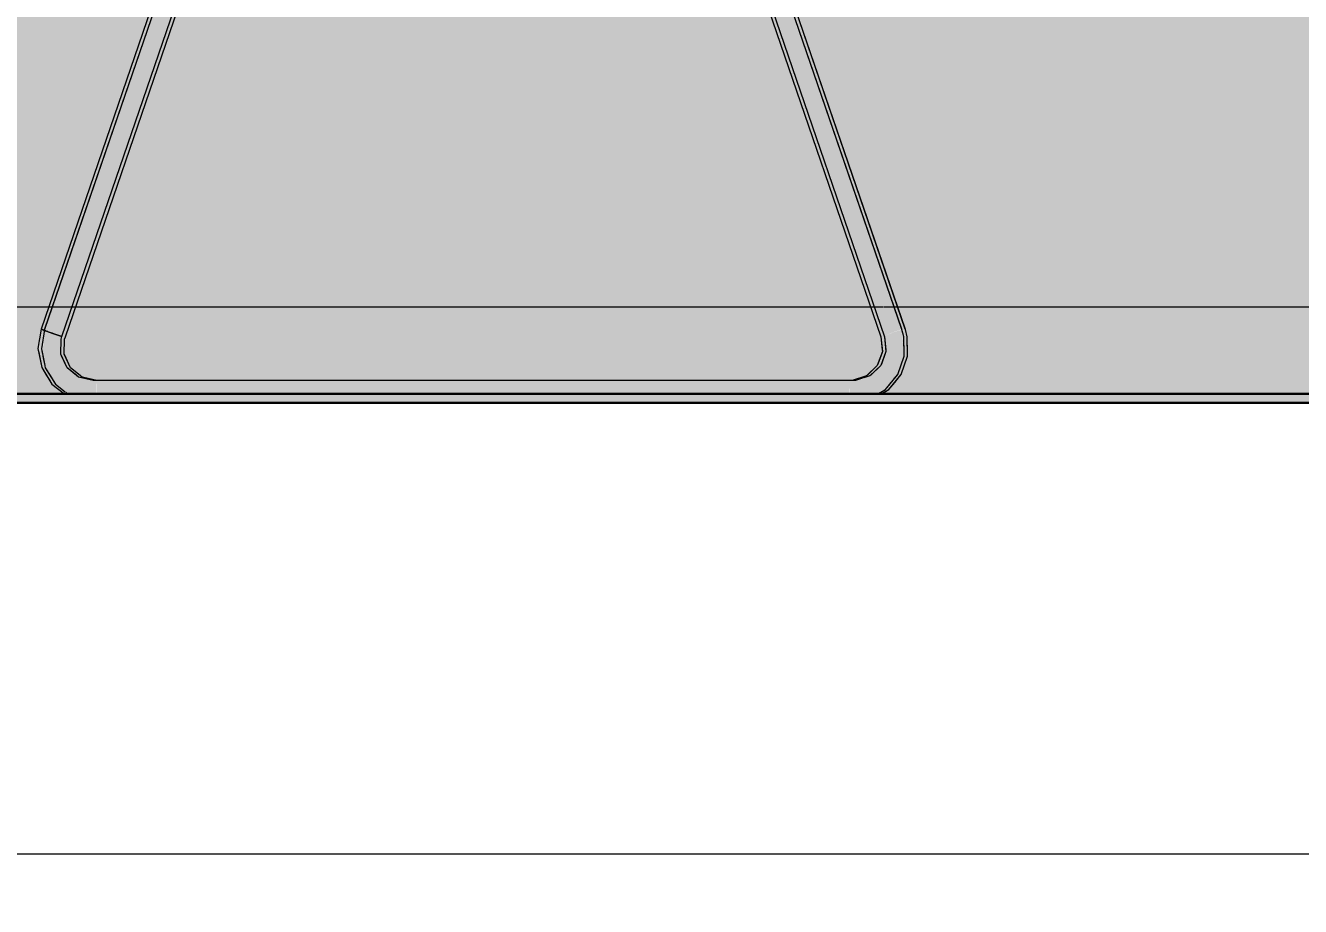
# Model space of a CAD drawing. Header units: millimetres. Extents: x 63432 to 177405, y -1987 to 27578.
# Drawn here: x 162678 to 163411, y 8105 to 8612 of the extents above; entities that cross this region are included whole.
import ezdxf

# ---------------------------------------------------------------- set-up
doc = ezdxf.new("R2010")
doc.units = ezdxf.units.MM
for name, color, linetype, lineweight in [('A-ANNO-DIMS', 7, 'Continuous', 9), ('A-ANNO-DIMS-25', 7, 'Continuous', 9), ('A-GENM-1', 7, 'Continuous', 9), ('A-WALL-PATT', 7, 'Continuous', 9)]:
    doc.layers.add(name, color=color, linetype=linetype, lineweight=lineweight)
for name, color, linetype, lineweight, true_color in [('A-FLOR-1', 7, 'Continuous', 9, 0x787878), ('A-FLOR-FNSH-1', 7, 'Continuous', 30, 0x3c3c3c), ('I-FURN-16', 7, 'Continuous', 9, 0xd1b79e), ('I-FURN-19', 7, 'Continuous', 9, 0x242424), ('I-FURN-20', 7, 'Continuous', 9, 0x3a3a3a), ('I-FURN-21', 7, 'Continuous', 9, 0x666666), ('I-FURN-24', 7, 'Continuous', 9, 0x1e1e1e), ('I-FURN-26', 7, 'Continuous', 9, 0x2d2d2d), ('I-FURN-28', 7, 'Continuous', 9, 0x1a1a1a), ('I-FURN-30', 7, 'Continuous', 9, 0x4c4c4c), ('I-FURN-6', 7, 'Continuous', 9, 0xc0c0c0), ('I-FURN-61', 7, 'Continuous', 9, 0xcabbac), ('I-FURN-62', 7, 'Continuous', 9, 0x8b8b8b)]:
    doc.layers.add(name, color=color, linetype=linetype, lineweight=lineweight, true_color=true_color)
doc.layers.add('I-FURN-17', color=7, linetype='Continuous', lineweight=9, true_color=0x111111, transparency=0.7)
doc.styles.add('ISOCPEUR_3', font='isocpeur.ttf', dxfattribs={"width": 0.9, "height": 50})
doc.dimstyles.new('ISO-2_0_0_9К_Средний_округл2', dxfattribs={"dimscale": 304.8, "dimtxt": 49.799059, "dimasz": 0.123031, "dimexe": 0.098425, "dimexo": 0, "dimgap": 0, "dimtad": 1, "dimdec": 0, "dimrnd": 10, "dimzin": 0, "dimdsep": 46, "dimtxsty": 'ISOCPEUR_3', "dimblk1": 'OBLIQUE', "dimblk2": 'OBLIQUE', "dimsah": 1, "dimcen": 0.09, "dimdle": 0.098425, "dimazin": 0, "dimtfac": 1, "dimtdec": 4, "dimtix": 1, "dimtmove": 0, "dimatfit": 3, "dimfxl": 1, "dimtvp": 1, "dimtolj": 1, "dimtzin": 0, "dimarcsym": 2})

# ---------------------------------------------------------------- blocks, each defined once
blk = doc.blocks.new('Chair - Tablet Arm - Chair - Tablet Arm-V78-Развертка 3_12-6')
at = {"layer": 'I-FURN-17'}
h = blk.add_hatch(color=256, dxfattribs=at)
h.paths.add_polyline_path([(-81463.85, 8450), (-81461.86, 8450), (-81328.43, 8839.5), (-81330.32, 8839.5), (-81463.87, 8450)])
h.paths.add_polyline_path([(-81323.25, 8834.68), (-81318.46, 8835.09), (-81318.02, 8837.44), (-81318.31, 8839.5), (-81327.23, 8839.5), (-81327.05, 8838.36), (-81325.95, 8837.04), (-81323.27, 8834.7)])
h.paths.add_polyline_path([(-81325.52, 8852.2), (-81312.54, 8852.2), (-81248.35, 9039.44), (-81261.77, 9039.44), (-81325.97, 8852.2)])
h = blk.add_hatch(color=256, dxfattribs=at)
h.paths.add_polyline_path([(-80976.84, 8450), (-80976.13, 8450), (-81105.32, 8826.8), (-81107.36, 8826.8), (-81105.68, 8821.55), (-81102.3, 8812.13), (-80978.14, 8450)])
h.paths.add_polyline_path([(-81115.98, 8832.45), (-81112.16, 8836.17), (-81112.04, 8837.11), (-81112.19, 8838.41), (-81113.12, 8839.5), (-81120.4, 8839.5), (-81121.07, 8837.61), (-81121.21, 8835.21), (-81120.58, 8832.79), (-81119.64, 8832.66), (-81116.91, 8832.5)])
h.paths.add_polyline_path([(-81127.46, 8852.2), (-81114.03, 8852.2), (-81175.23, 9030.68), (-81187.24, 9026.56), (-81127.52, 8852.37)])
for points in [[(-81450.44, 8450), (-81326.18, 8812.68), (-81336.37, 8816), (-81461.63, 8450), (-81450.93, 8450)], [(-81448.45, 8450), (-81448.43, 8450), (-81324.54, 8812.11), (-81326.18, 8812.41), (-81450.44, 8450), (-81449.09, 8450)], [(-80989.56, 8450), (-81113.91, 8812.58), (-81115.68, 8811.97), (-80991.55, 8450), (-80990.85, 8450)], [(-80989.56, 8450), (-80978.14, 8450), (-81103.66, 8816.09), (-81113.84, 8812.48), (-80999.66, 8479.45)], [(-81466.35, 8436.52), (-81466, 8437.91), (-81461.86, 8450), (-81463.87, 8450), (-81468.26, 8437.19), (-81466.88, 8436.71)], [(-81456.08, 8433.54), (-81450.44, 8450), (-81461.86, 8450), (-81466.1, 8436.98), (-81456.54, 8433.7)], [(-81454.28, 8432.93), (-81448.45, 8450), (-81450.44, 8450), (-81456.08, 8433.54), (-81454.61, 8433.04)], [(-80985.72, 8432.93), (-80983.97, 8433.7), (-80989.56, 8450), (-80991.57, 8450), (-80985.79, 8433.13)], [(-80983.92, 8433.54), (-80973.76, 8437.22), (-80978.37, 8450), (-80989.56, 8450), (-80983.97, 8433.7)], [(-80973.64, 8436.38), (-80971.75, 8437.22), (-80976.36, 8450), (-80978.14, 8450), (-80973.68, 8436.84)], [(-81452.5, 8400), (-81462.33, 8408.88), (-81467.65, 8422.46), (-81466.35, 8436.52), (-81468.28, 8436.98), (-81469.51, 8421.79), (-81464.08, 8408.3), (-81454.52, 8400), (-81452.54, 8400)], [(-81436.26, 8407.7), (-81442.21, 8408.65), (-81447.56, 8411.42), (-81452.02, 8416.18), (-81454.57, 8421.95), (-81455.31, 8427.01), (-81454.28, 8432.93), (-81456.08, 8433.54), (-81456.26, 8433.04), (-81456.28, 8432.93), (-81457.26, 8426.66), (-81456.07, 8420.31), (-81453.29, 8415.2), (-81449.48, 8411.37), (-81444.19, 8408.65), (-81438.27, 8407.7)], [(-81001.84, 8400), (-80987.2, 8400.26), (-80977.78, 8408.59), (-80972.32, 8422.16), (-80973.96, 8436.96), (-80983.92, 8433.54), (-80983.46, 8431.48), (-80982.73, 8426.66), (-80983.74, 8420.66), (-80986.88, 8415.02), (-80990.95, 8411.14), (-80995.79, 8408.65), (-81001.84, 8407.7), (-81003.74, 8407.7), (-81003.49, 8400)], [(-81001.73, 8407.7), (-80995.03, 8409.04), (-80990.01, 8411.84), (-80985.82, 8416.49), (-80983.46, 8421.66), (-80982.68, 8427.01), (-80983.92, 8433.54), (-80985.72, 8432.93), (-80984.69, 8426.96), (-80985.72, 8420.74), (-80988.51, 8415.4), (-80992.59, 8411.33), (-80997.8, 8408.65), (-81003.74, 8407.7), (-81001.84, 8407.7)], [(-80987.5, 8400), (-80985.19, 8400.26), (-80975.78, 8408.56), (-80970.31, 8422.16), (-80971.69, 8437.05), (-80973.63, 8436.27), (-80972.52, 8421.66), (-80978.22, 8408.02), (-80987.43, 8400.06)], [(-81019.15, 8400), (-81003.74, 8400), (-81003.74, 8407.7), (-81436.26, 8407.7), (-81436, 8400), (-81053.76, 8400)]]:
    blk.add_hatch(color=256, dxfattribs=at).paths.add_polyline_path(points)
h = blk.add_hatch(color=256, dxfattribs=at)
h.paths.add_polyline_path([(-81451.67, 8400), (-81436.26, 8400), (-81436.26, 8407.7), (-81439.17, 8407.84), (-81444.95, 8409.03), (-81450.19, 8412.04), (-81454.03, 8416.18), (-81456.6, 8422.01), (-81457.32, 8427.08), (-81456.34, 8433.04), (-81456.19, 8433.22), (-81456.26, 8433.61), (-81466.32, 8436.84), (-81467.48, 8421.66), (-81461.94, 8408.16), (-81452.5, 8400), (-81451.79, 8400)])
h.paths.add_polyline_path([(-81451.67, 8409.68), (-81451.67, 8409.68), (-81451.67, 8410.86)])
at = {"layer": 'I-FURN-19'}
for p, q in [((-81468.25, 8437.22), (-81468.26, 8437.19)), ((-81467.66, 8436.98), (-81468.26, 8437.19)), ((-81466.42, 8436.55), (-81467.66, 8436.98)), ((-81466.42, 8436.55), (-81466, 8436.4)), ((-81465.82, 8436.34), (-81464.33, 8435.82)), ((-81464.22, 8435.78), (-81463.6, 8435.56)), ((-81463.6, 8435.56), (-81461.92, 8434.98)), ((-81461.67, 8434.89), (-81460.93, 8434.64)), ((-81460.93, 8434.64), (-81458.52, 8433.8)), ((-81458.52, 8433.8), (-81456.96, 8433.25)), ((-81456.56, 8433.12), (-81456.26, 8433.01)), ((-81001.73, 8407.7), (-81001.84, 8407.7))]:
    blk.add_line(p, q, dxfattribs=at)
at = {"layer": 'I-FURN-20'}
for p, q in [((-81456.24, 8433.07), (-81326.11, 8812.64)), ((-81113.87, 8812.58), (-80983.71, 8432.93)), ((-81468.26, 8437.19), (-81467.66, 8436.98)), ((-81467.66, 8436.98), (-81466.42, 8436.55)), ((-80971.69, 8437.05), (-80971.75, 8437.22)), ((-80982.83, 8424.37), (-80983.22, 8423.3)), ((-80982.93, 8425.32), (-80982.83, 8424.37)), ((-80985.47, 8417.19), (-80985.76, 8416.43)), ((-80985.8, 8416.29), (-80986, 8416.1)), ((-81001.84, 8407.7), (-81438.27, 8407.7))]:
    blk.add_line(p, q, dxfattribs=at)
at = {"layer": 'I-FURN-20', "flags": 128}
for points in [[(-81456.75, 8430.28), (-81456.72, 8431.5), (-81456.26, 8433.01)], [(-81456.63, 8422.25), (-81456.93, 8422.89), (-81456.9, 8424.13)], [(-81452.56, 8414.46), (-81453.33, 8415.08), (-81453.46, 8415.37)], [(-81445.72, 8409.43), (-81446.66, 8409.64), (-81447.54, 8410.37)], [(-80991.5, 8410.86), (-80992.03, 8410.35), (-80993.2, 8409.98)], [(-80999.09, 8408.12), (-81000.24, 8407.76), (-81001.73, 8407.7)]]:
    blk.add_lwpolyline(points, dxfattribs=at)
at = {"layer": 'I-FURN-21'}
for p, q in [((-81330.32, 8839.5), (-81468.25, 8437.22)), ((-80971.75, 8437.22), (-81105.33, 8826.83)), ((-81454.28, 8432.93), (-81324.3, 8812.03)), ((-81115.68, 8811.97), (-80985.72, 8432.93)), ((-80983.71, 8432.93), (-80982.93, 8425.32)), ((-81456.9, 8424.13), (-81456.75, 8430.28)), ((-81469.55, 8423.83), (-81468.8, 8420.01)), ((-81453.46, 8415.37), (-81456.46, 8421.88)), ((-80987.48, 8417.19), (-80987.81, 8416.29)), ((-80983.22, 8423.3), (-80985.47, 8417.19)), ((-80970.38, 8422.06), (-80970.4, 8423.16)), ((-81465.07, 8410.66), (-81463.27, 8407.71)), ((-81447.54, 8410.37), (-81452.56, 8414.46)), ((-81450.58, 8414.48), (-81451.32, 8415.08)), ((-81438.27, 8407.7), (-81445.72, 8409.43)), ((-80993.2, 8409.98), (-80999.09, 8408.12)), ((-80986.02, 8416.08), (-80991.5, 8410.86)), ((-80987.81, 8416.29), (-80988.01, 8416.1)), ((-80977.77, 8406.67), (-80975.57, 8409.35))]:
    blk.add_line(p, q, dxfattribs=at)
at = {"layer": 'I-FURN-21', "flags": 128}
for points in [[(-81454.74, 8430.29), (-81454.71, 8431.5), (-81454.28, 8432.93)], [(-81454.61, 8422.23), (-81454.92, 8422.89), (-81454.89, 8424.12)], [(-80984.93, 8425.32), (-80984.84, 8424.37), (-80985.23, 8423.3)], [(-81443.71, 8409.43), (-81444.65, 8409.64), (-81445.53, 8410.36)], [(-80993.51, 8410.86), (-80994.04, 8410.35), (-80995.21, 8409.98)], [(-81001.1, 8408.12), (-81002.25, 8407.76), (-81003.74, 8407.7)]]:
    blk.add_lwpolyline(points, dxfattribs=at)
at = {"layer": 'I-FURN-24'}
for p, q in [((-81466.24, 8437.22), (-81466.3, 8437.05)), ((-80973.7, 8437.05), (-80973.76, 8437.22))]:
    blk.add_line(p, q, dxfattribs=at)
at = {"layer": 'I-FURN-26'}
for p, q in [((-81336.32, 8816.15), (-81466.24, 8437.22)), ((-80973.76, 8437.22), (-81103.66, 8816.09)), ((-81467.54, 8423.71), (-81467.43, 8423.19)), ((-81467.38, 8422.93), (-81467.2, 8422.07)), ((-81467.15, 8421.79), (-81466.77, 8419.89)), ((-80972.39, 8422.06), (-80972.41, 8423.16)), ((-81463.03, 8410.6), (-81461.21, 8407.65)), ((-81003.74, 8407.7), (-81436.26, 8407.7)), ((-80979.78, 8406.67), (-80978.38, 8408.37)), ((-80978.23, 8408.56), (-80977.68, 8409.22))]:
    blk.add_line(p, q, dxfattribs=at)
at = {"layer": 'I-FURN-28'}
for p, q in [((-81466, 8436.4), (-81466.42, 8436.55)), ((-81464.33, 8435.82), (-81465.82, 8436.34)), ((-81463.6, 8435.56), (-81464.22, 8435.78)), ((-81461.92, 8434.98), (-81463.6, 8435.56)), ((-81460.93, 8434.64), (-81461.67, 8434.89)), ((-81458.52, 8433.8), (-81460.93, 8434.64)), ((-81456.96, 8433.25), (-81458.52, 8433.8)), ((-81456.26, 8433.01), (-81456.56, 8433.12))]:
    blk.add_line(p, q, dxfattribs=at)
at = {"layer": 'I-FURN-30'}
for p, q in [((-80972.58, 8432.87), (-80973.7, 8437.05)), ((-80972.41, 8423.16), (-80972.58, 8432.87)), ((-81466.77, 8419.89), (-81466.04, 8416.28)), ((-81466, 8416.1), (-81465.8, 8415.1)), ((-81465.8, 8415.1), (-81463.04, 8410.62)), ((-81454.09, 8401.01), (-81452.81, 8400))]:
    blk.add_line(p, q, dxfattribs=at)
at = {"layer": 'I-FURN-30', "flags": 128}
for points in [[(-81466.3, 8437.05), (-81468, 8426.03), (-81467.54, 8423.71)], [(-80977.38, 8409.59), (-80976.06, 8411.2), (-80972.39, 8421.72)], [(-81461.04, 8407.38), (-81459.95, 8405.61), (-81454.34, 8401.2)], [(-80987.36, 8400.12), (-80983.14, 8402.59), (-80979.78, 8406.67)]]:
    blk.add_lwpolyline(points, dxfattribs=at)
at = {"layer": 'I-FURN-6'}
for p, q in [((-80985.72, 8432.93), (-80984.93, 8425.32)), ((-81454.89, 8424.12), (-81454.74, 8430.29)), ((-81451.45, 8415.35), (-81454.61, 8422.23)), ((-80985.23, 8423.3), (-80987.48, 8417.19)), ((-81445.53, 8410.36), (-81450.58, 8414.48)), ((-81436.26, 8407.7), (-81443.71, 8409.43)), ((-80995.21, 8409.98), (-81001.1, 8408.12)), ((-80988.03, 8416.08), (-80993.51, 8410.86))]:
    blk.add_line(p, q, dxfattribs=at)
at = {"layer": 'I-FURN-6', "flags": 128}
for points in [[(-81468.26, 8437.19), (-81470.02, 8426.18), (-81469.55, 8423.83)], [(-80970.4, 8423.16), (-80970.57, 8432.87), (-80971.69, 8437.05)], [(-81468.8, 8420.01), (-81467.86, 8415.24), (-81465.07, 8410.66)], [(-80975.37, 8409.59), (-80974.05, 8411.2), (-80970.38, 8421.72)], [(-81463.12, 8407.46), (-81462.06, 8405.72), (-81454.84, 8400)], [(-80985.35, 8400.12), (-80981.13, 8402.59), (-80977.77, 8406.67)]]:
    blk.add_lwpolyline(points, dxfattribs=at)
blk = doc.blocks.new('Chair - Tablet Arm - Chair - Tablet Arm-V81-Развертка 3_12-6')
at = {"layer": 'I-FURN-20'}
for p, q in [((-81467.66, 8436.98), (-81468.26, 8437.19)), ((-81466.42, 8436.55), (-81467.66, 8436.98)), ((-81466.24, 8437.22), (-81466.3, 8437.05)), ((-80973.7, 8437.05), (-80973.76, 8437.22))]:
    blk.add_line(p, q, dxfattribs=at)
at = {"layer": 'I-FURN-21'}
for p, q in [((-81456.24, 8433.07), (-81326.11, 8812.64)), ((-81113.87, 8812.58), (-80983.71, 8432.93)), ((-81468.26, 8437.19), (-81467.66, 8436.98)), ((-81466.3, 8437.05), (-81468, 8426.03)), ((-81467.66, 8436.98), (-81466.42, 8436.55)), ((-80971.69, 8437.05), (-80971.75, 8437.22)), ((-81468, 8426.03), (-81467.54, 8423.71)), ((-81466.77, 8419.89), (-81466.04, 8416.28)), ((-80985.47, 8417.19), (-80985.76, 8416.43)), ((-81446.66, 8409.64), (-81447.54, 8410.37)), ((-81445.72, 8409.43), (-81446.66, 8409.64)), ((-80985.8, 8416.29), (-80986, 8416.1)), ((-81001.84, 8407.7), (-81438.27, 8407.7)), ((-81000.24, 8407.76), (-81001.73, 8407.7)), ((-80999.09, 8408.12), (-81000.24, 8407.76)), ((-81454.09, 8401.01), (-81452.81, 8400))]:
    blk.add_line(p, q, dxfattribs=at)
at = {"layer": 'I-FURN-21', "flags": 128}
for points in [[(-81456.75, 8430.28), (-81456.72, 8431.5), (-81456.26, 8433.01)], [(-80972.41, 8423.16), (-80972.58, 8432.87), (-80973.7, 8437.05)], [(-81456.63, 8422.25), (-81456.93, 8422.89), (-81456.9, 8424.13)], [(-80982.93, 8425.32), (-80982.83, 8424.37), (-80983.22, 8423.3)], [(-80977.38, 8409.59), (-80976.06, 8411.2), (-80972.39, 8421.72)], [(-81466, 8416.1), (-81465.8, 8415.1), (-81463.04, 8410.62)], [(-81452.56, 8414.46), (-81453.33, 8415.08), (-81453.46, 8415.37)], [(-80991.5, 8410.86), (-80992.03, 8410.35), (-80993.2, 8409.98)], [(-81461.04, 8407.38), (-81459.95, 8405.61), (-81454.34, 8401.2)], [(-80987.36, 8400.12), (-80983.14, 8402.59), (-80979.78, 8406.67)]]:
    blk.add_lwpolyline(points, dxfattribs=at)
at = {"layer": 'I-FURN-26'}
for p, q in [((-81466, 8436.4), (-81466.42, 8436.55)), ((-81464.33, 8435.82), (-81465.82, 8436.34)), ((-81463.6, 8435.56), (-81464.22, 8435.78)), ((-81461.92, 8434.98), (-81463.6, 8435.56)), ((-81460.93, 8434.64), (-81461.67, 8434.89)), ((-81458.52, 8433.8), (-81460.93, 8434.64)), ((-81456.96, 8433.25), (-81458.52, 8433.8)), ((-81456.26, 8433.01), (-81456.56, 8433.12))]:
    blk.add_line(p, q, dxfattribs=at)
at = {"layer": 'I-FURN-30'}
for p, q in [((-81336.32, 8816.15), (-81466.24, 8437.22)), ((-80973.76, 8437.22), (-81103.66, 8816.09)), ((-81468.25, 8437.22), (-81468.26, 8437.19)), ((-81466.42, 8436.55), (-81466, 8436.4)), ((-81465.82, 8436.34), (-81464.33, 8435.82)), ((-81464.22, 8435.78), (-81463.6, 8435.56)), ((-81463.6, 8435.56), (-81461.92, 8434.98)), ((-81461.67, 8434.89), (-81460.93, 8434.64)), ((-81460.93, 8434.64), (-81458.52, 8433.8)), ((-81458.52, 8433.8), (-81456.96, 8433.25)), ((-81456.56, 8433.12), (-81456.26, 8433.01)), ((-81467.54, 8423.71), (-81467.43, 8423.19)), ((-81467.38, 8422.93), (-81467.2, 8422.07)), ((-81467.15, 8421.79), (-81466.77, 8419.89)), ((-80972.39, 8422.06), (-80972.41, 8423.16)), ((-81463.03, 8410.6), (-81461.21, 8407.65)), ((-81003.74, 8407.7), (-81436.26, 8407.7)), ((-81001.73, 8407.7), (-81001.84, 8407.7)), ((-80979.78, 8406.67), (-80978.38, 8408.37)), ((-80978.23, 8408.56), (-80977.68, 8409.22))]:
    blk.add_line(p, q, dxfattribs=at)
at = {"layer": 'I-FURN-6'}
for p, q in [((-80985.72, 8432.93), (-80984.93, 8425.32)), ((-81454.89, 8424.12), (-81454.74, 8430.29)), ((-81451.45, 8415.35), (-81454.61, 8422.23)), ((-80985.23, 8423.3), (-80987.48, 8417.19)), ((-81445.53, 8410.36), (-81450.58, 8414.48)), ((-81436.26, 8407.7), (-81443.71, 8409.43)), ((-80995.21, 8409.98), (-81001.1, 8408.12)), ((-80988.03, 8416.08), (-80993.51, 8410.86))]:
    blk.add_line(p, q, dxfattribs=at)
at = {"layer": 'I-FURN-6', "flags": 128}
for points in [[(-81468.26, 8437.19), (-81470.02, 8426.18), (-81469.55, 8423.83)], [(-80970.41, 8423.43), (-80970.57, 8432.87), (-80971.69, 8437.05)], [(-81468.8, 8420.01), (-81467.86, 8415.24), (-81465.07, 8410.66)], [(-80975.37, 8409.59), (-80974.05, 8411.2), (-80970.38, 8421.72)], [(-81463.12, 8407.46), (-81462.06, 8405.72), (-81454.84, 8400)], [(-80985.35, 8400.12), (-80981.13, 8402.59), (-80977.77, 8406.67)]]:
    blk.add_lwpolyline(points, dxfattribs=at)
at = {"layer": 'I-FURN-62'}
for p, q in [((-81330.32, 8839.5), (-81468.25, 8437.22)), ((-80971.75, 8437.22), (-81105.33, 8826.83)), ((-81454.28, 8432.93), (-81324.3, 8812.03)), ((-81115.68, 8811.97), (-80985.72, 8432.93)), ((-80983.71, 8432.93), (-80982.93, 8425.32)), ((-81456.9, 8424.13), (-81456.75, 8430.28)), ((-81469.55, 8423.83), (-81468.8, 8420.01)), ((-81453.46, 8415.37), (-81456.46, 8421.88)), ((-80983.22, 8423.3), (-80985.47, 8417.19)), ((-80970.38, 8422.06), (-80970.4, 8423.16)), ((-81465.07, 8410.66), (-81463.27, 8407.71)), ((-81447.54, 8410.37), (-81452.56, 8414.46)), ((-81450.58, 8414.48), (-81451.32, 8415.08)), ((-81438.27, 8407.7), (-81445.72, 8409.43)), ((-80993.2, 8409.98), (-80999.09, 8408.12)), ((-80986.02, 8416.08), (-80991.5, 8410.86)), ((-80977.77, 8406.67), (-80975.57, 8409.35))]:
    blk.add_line(p, q, dxfattribs=at)
at = {"layer": 'I-FURN-62', "flags": 128}
for points in [[(-81454.74, 8430.29), (-81454.71, 8431.5), (-81454.28, 8432.93)], [(-81454.61, 8422.23), (-81454.92, 8422.89), (-81454.89, 8424.12)], [(-80984.93, 8425.32), (-80984.84, 8424.37), (-80985.23, 8423.3)], [(-80987.48, 8417.19), (-80987.81, 8416.29), (-80988.01, 8416.1)], [(-81443.71, 8409.43), (-81444.65, 8409.64), (-81445.53, 8410.36)], [(-80993.51, 8410.86), (-80994.04, 8410.35), (-80995.21, 8409.98)], [(-81001.1, 8408.12), (-81002.25, 8407.76), (-81003.74, 8407.7)]]:
    blk.add_lwpolyline(points, dxfattribs=at)
blk = doc.blocks.new('Chair - Tablet Arm - Chair - Tablet Arm-V88-Развертка 3_12-6')
at = {"layer": 'I-FURN-21'}
for p, q in [((-81467.66, 8436.98), (-81468.26, 8437.19)), ((-81466, 8436.4), (-81467.66, 8436.98)), ((-81463.6, 8435.56), (-81466, 8436.4)), ((-81460.93, 8434.64), (-81463.6, 8435.56)), ((-81458.52, 8433.8), (-81460.93, 8434.64)), ((-81456.86, 8433.22), (-81458.52, 8433.8)), ((-81456.26, 8433.01), (-81456.86, 8433.22))]:
    blk.add_line(p, q, dxfattribs=at)
at = {"layer": 'I-FURN-6'}
for p, q in [((-81261.56, 9040.06), (-81468.26, 8437.19)), ((-80971.69, 8437.05), (-81175.23, 9030.68)), ((-81456.24, 8433.07), (-81326.09, 8812.68)), ((-81113.9, 8812.64), (-80983.71, 8432.93)), ((-81454.28, 8432.93), (-81324.3, 8812.03)), ((-81115.68, 8811.97), (-80985.72, 8432.93)), ((-81460.93, 8434.64), (-81458.52, 8433.8)), ((-81001.73, 8407.7), (-81438.27, 8407.7))]:
    blk.add_line(p, q, dxfattribs=at)
at = {"layer": 'I-FURN-6', "flags": 128}
for points in [[(-81468.26, 8437.19), (-81470.02, 8426.18), (-81467.86, 8415.24), (-81462.06, 8405.72), (-81454.84, 8400)], [(-81468.26, 8437.19), (-81467.66, 8436.98), (-81466, 8436.4), (-81463.6, 8435.56), (-81460.93, 8434.64)], [(-81458.52, 8433.8), (-81456.86, 8433.22), (-81456.26, 8433.01)], [(-81438.27, 8407.7), (-81446.66, 8409.64), (-81453.33, 8415.08), (-81456.93, 8422.89), (-81456.72, 8431.5), (-81456.26, 8433.01)], [(-81436.26, 8407.7), (-81444.65, 8409.64), (-81451.32, 8415.08), (-81454.92, 8422.89), (-81454.71, 8431.5), (-81454.28, 8432.93)], [(-80985.72, 8432.93), (-80984.84, 8424.37), (-80987.81, 8416.29), (-80994.04, 8410.35), (-81002.25, 8407.76), (-81003.74, 8407.7)], [(-80983.71, 8432.93), (-80982.83, 8424.37), (-80985.8, 8416.29), (-80992.03, 8410.35), (-81000.24, 8407.76), (-81001.73, 8407.7)], [(-80985.55, 8400), (-80981.13, 8402.59), (-80974.05, 8411.2), (-80970.38, 8421.72), (-80970.57, 8432.87), (-80971.69, 8437.05)]]:
    blk.add_lwpolyline(points, dxfattribs=at)
at = {"layer": 'I-FURN-62'}
for p, q in [((-81336.32, 8816.15), (-81466.3, 8437.05)), ((-80973.7, 8437.05), (-81103.66, 8816.09)), ((-81003.74, 8407.7), (-81436.26, 8407.7)), ((-81454.09, 8401.01), (-81452.81, 8400))]:
    blk.add_line(p, q, dxfattribs=at)
at = {"layer": 'I-FURN-62', "flags": 128}
for points in [[(-81466.3, 8437.05), (-81468, 8426.03), (-81466.04, 8416.28)], [(-80987.41, 8400.09), (-80983.14, 8402.59), (-80976.06, 8411.2), (-80972.39, 8421.72), (-80972.58, 8432.87), (-80973.7, 8437.05)], [(-81466, 8416.1), (-81465.8, 8415.1), (-81459.95, 8405.61), (-81454.34, 8401.2)]]:
    blk.add_lwpolyline(points, dxfattribs=at)
blk = doc.blocks.new('Плинтус - Плинтус темный _ст_школа_-32864417-Развертка 3_12-6')
at = {"layer": 'A-GENM-1'}
h = blk.add_hatch(color=256, dxfattribs=at)
h.paths.add_polyline_path([(-83534, 8400), (-82454.58, 8400.06), (-82464.25, 8408.59), (-82469.71, 8422.27), (-82468.25, 8437.22), (-82464.04, 8450), (-83534, 8450), (-83534, 8419.64)])
h.paths.add_polyline_path([(-80499.99, 8400), (-80454.58, 8400.06), (-80464.25, 8408.59), (-80469.71, 8422.27), (-80468.25, 8437.22), (-80464.04, 8450), (-80976.13, 8450), (-80971.62, 8436.27), (-80970.51, 8421.66), (-80976.2, 8408.03), (-80985.49, 8400), (-80534.6, 8400)])
h.paths.add_polyline_path([(-79936, 8400), (-79936, 8450), (-79976.13, 8450), (-79971.62, 8436.27), (-79970.31, 8422.16), (-79976.2, 8408.03), (-79985.27, 8400), (-79946.21, 8400)])
h.paths.add_polyline_path([(-81458.13, 8400), (-81454.58, 8400.06), (-81464.25, 8408.59), (-81469.71, 8422.27), (-81468.25, 8437.22), (-81464.04, 8450), (-81976.13, 8450), (-81971.62, 8436.27), (-81970.31, 8422.16), (-81976.2, 8408.03), (-81985.27, 8400), (-81458.49, 8400)])
h.paths.add_polyline_path([(-82092.09, 8407.7), (-82003.74, 8407.7), (-81997.04, 8409.04), (-81992.4, 8411.45), (-81988.02, 8416.1), (-81985.47, 8421.66), (-81984.69, 8427.01), (-81986.27, 8434.53), (-81991.57, 8450), (-82448.43, 8450), (-82454.44, 8432.01), (-82455.31, 8426.96), (-82454.28, 8420.74), (-82451.25, 8415.16), (-82447.54, 8411.4), (-82442.2, 8408.65), (-82436.26, 8407.7), (-82126.7, 8407.7)])
h.paths.add_polyline_path([(-81019.15, 8407.7), (-81003.74, 8407.7), (-80997.04, 8409.04), (-80992.4, 8411.45), (-80988.02, 8416.1), (-80985.56, 8421.06), (-80984.69, 8427.01), (-80985.98, 8433.7), (-80991.57, 8450), (-81448.43, 8450), (-81454.44, 8432.01), (-81455.26, 8426.66), (-81454.44, 8421.06), (-81451.25, 8415.16), (-81447.54, 8411.4), (-81442.2, 8408.65), (-81434.48, 8407.7), (-81053.76, 8407.7)])
h.paths.add_polyline_path([(-80430.76, 8407.7), (-80003.74, 8407.7), (-79997.04, 8409.04), (-79992.4, 8411.45), (-79988.02, 8416.1), (-79985.56, 8421.06), (-79984.69, 8427.01), (-79986.27, 8434.53), (-79991.57, 8450), (-80448.43, 8450), (-80454.44, 8432.01), (-80455.31, 8426.96), (-80454.28, 8420.74), (-80451.25, 8415.16), (-80447.54, 8411.4), (-80442.2, 8408.65), (-80436.26, 8407.7), (-80432.58, 8407.7)])
for p, q in [((-81976.15, 8450), (-81463.85, 8450)), ((-81463.85, 8450), (-81463.2, 8450)), ((-81463.16, 8450), (-81461.84, 8450)), ((-81461.84, 8450), (-81461.34, 8450)), ((-81461.15, 8450), (-81459.35, 8450)), ((-81459.27, 8450), (-81458.65, 8450)), ((-81458.55, 8450), (-81456.68, 8450)), ((-81456.58, 8450), (-81455.68, 8450)), ((-81455.56, 8450), (-81453.71, 8450)), ((-81453.6, 8450), (-81452.98, 8450)), ((-81452.89, 8450), (-81451.11, 8450)), ((-81450.93, 8450), (-81450.44, 8450)), ((-81450.44, 8450), (-81449.15, 8450)), ((-81449.09, 8450), (-81448.45, 8450)), ((-81448.45, 8450), (-80991.55, 8450)), ((-80991.55, 8450), (-80990.91, 8450)), ((-80990.85, 8450), (-80989.56, 8450)), ((-80989.56, 8450), (-80989.07, 8450)), ((-80988.89, 8450), (-80987.11, 8450)), ((-80987.02, 8450), (-80986.39, 8450)), ((-80986.29, 8450), (-80984.54, 8450)), ((-80984.32, 8450), (-80983.42, 8450)), ((-80983.32, 8450), (-80981.45, 8450)), ((-80981.35, 8450), (-80980.73, 8450)), ((-80980.65, 8450), (-80978.85, 8450)), ((-80978.66, 8450), (-80978.16, 8450)), ((-80978.16, 8450), (-80976.84, 8450)), ((-80976.8, 8450), (-80976.15, 8450)), ((-80976.15, 8450), (-80463.85, 8450))]:
    blk.add_line(p, q, dxfattribs=at)
blk = doc.blocks.new('DIMBLOCK70-Развертка 3_12-6')
at = {"layer": 'A-ANNO-DIMS-25'}
for p, q in [((160606.62, 8400), (160606.62, 8105.44)), ((160606.62, 8135.44), (160606.62, 8400)), ((164235.62, 8400), (164235.62, 8105.44)), ((164235.62, 8135.44), (164235.62, 8400)), ((164235.62, 8135.44), (160606.62, 8135.44))]:
    blk.add_line(p, q, dxfattribs=at)
at = {"layer": 'A-ANNO-DIMS-25', "lineweight": 20}
for p, q in [((160606.62, 8135.44), (160625.37, 8154.19)), ((164235.62, 8135.44), (164254.37, 8154.19)), ((160606.62, 8135.44), (160587.87, 8116.69)), ((164235.62, 8135.44), (164216.87, 8116.69))]:
    blk.add_line(p, q, dxfattribs=at)
at = {"layer": 'A-ANNO-DIMS-25', "color": 0, "insert": (162357.91, 8200.77), "char_height": 50, "width": 151.6956, "attachment_point": 1, "line_spacing_factor": 1.149209, "style": 'ISOCPEUR_3'}
blk.add_mtext('3630', dxfattribs=at)
blk = doc.blocks.new('_Oblique')
at = {"color": 0, "linetype": 'ByBlock', "lineweight": -2}
blk.add_line((-0.5, -0.5), (0.5, 0.5), dxfattribs=at)

msp = doc.modelspace()

# ---------------------------------------------------------------- hatches: boundary and pattern name
at = {"layer": 'A-FLOR-1'}
h = msp.add_hatch(color=256, dxfattribs=at)
h.paths.add_polyline_path([(159727.49, 8395), (172889.21, 8395), (172889.21, 8400), (159695.62, 8400), (159695.66, 8395), (159700.51, 8395)])
h.paths.add_polyline_path([(177372.49, 8395), (177375.62, 8395), (177375.62, 8400), (173762.03, 8400), (173762.03, 8395), (177326.92, 8395)])
at = {"layer": 'A-WALL-PATT'}
h = msp.add_hatch(color=256, dxfattribs=at)
h.paths.add_polyline_path([(160606.62, 8450), (161691.75, 8450), (161825.3, 8839.5), (161732.42, 8839.5), (161732.42, 8852.2), (161829.65, 8852.2), (161893.84, 9039.44), (161693.89, 9039.44), (161693.89, 9052.14), (161950.36, 9052.14), (161960.05, 9050.62), (161968.81, 9046.22), (161975.82, 9039.36), (161980.94, 9029.08), (162041.59, 8852.2), (162075.32, 8852.2), (162075.32, 8840.4), (162077.83, 8840.7), (162088.49, 8844.86), (162096.15, 8849.9), (162103.52, 8857.9), (162108.39, 8866.34), (162111.35, 8876.23), (162126.46, 8961.89), (162120.2, 8962.99), (162158.25, 9178.77), (162164.45, 9177.38), (162151.27, 9102.62), (162163.78, 9100.42), (162123.24, 8871.96), (162120.05, 8861.31), (162113.42, 8849.82), (162103.51, 8839.64), (162093.23, 8832.88), (162080.76, 8828.34), (162067.58, 8826.8), (162050.29, 8826.8), (162179.65, 8450), (162691.75, 8450), (162825.3, 8839.5), (162732.42, 8839.5), (162732.42, 8852.2), (162829.65, 8852.2), (162893.84, 9039.44), (162693.89, 9039.44), (162693.89, 9052.14), (162950.36, 9052.14), (162960.05, 9050.62), (162968.81, 9046.22), (162975.82, 9039.36), (162980.94, 9029.08), (163041.59, 8852.2), (163075.32, 8852.2), (163075.32, 8840.4), (163077.83, 8840.7), (163088.49, 8844.86), (163096.15, 8849.9), (163103.52, 8857.9), (163108.39, 8866.34), (163111.35, 8876.23), (163126.46, 8961.89), (163120.2, 8962.99), (163158.25, 9178.77), (163164.45, 9177.38), (163151.27, 9102.62), (163163.78, 9100.42), (163123.24, 8871.96), (163120.05, 8861.31), (163113.42, 8849.82), (163103.52, 8839.65), (163093.23, 8832.88), (163080.76, 8828.34), (163067.25, 8826.8), (163050.29, 8826.8), (163179.65, 8450), (163691.75, 8450), (163825.3, 8839.5), (163732.42, 8839.5), (163732.42, 8852.2), (163829.65, 8852.2), (163893.84, 9039.44), (163693.89, 9039.44), (163693.89, 9052.14), (163950.36, 9052.14), (163960.05, 9050.62), (163968.81, 9046.22), (163975.82, 9039.36), (163980.94, 9029.08), (164041.59, 8852.2), (164075.32, 8852.2), (164075.32, 8840.4), (164077.83, 8840.7), (164088.49, 8844.86), (164096.15, 8849.9), (164103.52, 8857.9), (164108.39, 8866.34), (164111.35, 8876.23), (164126.46, 8961.89), (164120.2, 8962.99), (164158.25, 9178.77), (164164.45, 9177.38), (164151.27, 9102.62), (164163.78, 9100.42), (164123.24, 8871.96), (164120.05, 8861.31), (164113.42, 8849.82), (164103.51, 8839.64), (164093.23, 8832.88), (164080.76, 8828.34), (164067.58, 8826.8), (164050.29, 8826.8), (164179.65, 8450), (164234.62, 8450), (164234.62, 13150), (160606.62, 13150), (160606.62, 9070.66)])
h.paths.add_polyline_path([(161707.19, 8450), (162164.05, 8450), (162034.71, 8826.8), (161836.27, 8826.54), (161831.65, 8813.23), (161830.86, 8810.7), (161717.28, 8479.45)])
h.paths.add_polyline_path([(162928.8, 8450), (163164.05, 8450), (163034.71, 8826.8), (162836.27, 8826.54), (162831.65, 8813.23), (162830.86, 8810.7), (162707.19, 8450), (162859.58, 8450)])
h.paths.add_polyline_path([(164164.05, 8450), (164034.71, 8826.8), (163836.27, 8826.54), (163831.65, 8813.23), (163830.86, 8810.7), (163707.19, 8450), (164140.18, 8450)])
h.paths.add_polyline_path([(161959.7, 8852.2), (162028.16, 8852.2), (161968.23, 9026.77), (161961.43, 9035.89), (161950.36, 9039.44), (161907.27, 9039.44), (161843.08, 8852.2), (161925.09, 8852.2)])
h.paths.add_polyline_path([(163999.12, 8852.2), (164028.16, 8852.2), (163968.23, 9026.77), (163961.43, 9035.89), (163950.36, 9039.44), (163907.27, 9039.44), (163843.08, 8852.2), (163967.13, 8852.2)])
h.paths.add_polyline_path([(163019.77, 8852.2), (163028.16, 8852.2), (162968.23, 9026.77), (162961.43, 9035.89), (162950.36, 9039.44), (162907.27, 9039.44), (162843.08, 8852.2), (163013.98, 8852.2)])
h.paths.add_polyline_path([(162898.99, 9055.4), (162441.44, 9055.4), (162441.44, 9074.45), (163024.52, 9074.45), (163024.52, 9055.4), (162901.4, 9055.4)])
h.paths.add_polyline_path([(161717.42, 9055.4), (161441.44, 9055.4), (161441.44, 9074.45), (162024.52, 9074.45), (162024.52, 9055.4), (161752.03, 9055.4)])
h.paths.add_polyline_path([(164004.01, 9055.4), (163441.44, 9055.4), (163441.44, 9074.45), (164024.52, 9074.45), (164024.52, 9055.4), (164005.47, 9055.4)])

# ---------------------------------------------------------------- linework, layer by layer
at = {"layer": 'A-FLOR-FNSH-1'}
for p, q in [((177395.62, 8395), (159675.38, 8395)), ((173519.63, 8400), (159695.62, 8400))]:
    msp.add_line(p, q, dxfattribs=at)

# ---------------------------------------------------------------- block references
at = {"layer": 'A-GENM-1'}
msp.add_blockref('Плинтус - Плинтус темный _ст_школа_-32864417-Развертка 3_12-6', (244155.62, 0), dxfattribs=at)
at = {"layer": 'I-FURN-16'}
msp.add_blockref('Chair - Tablet Arm - Chair - Tablet Arm-V78-Развертка 3_12-6', (244155.62, 0), dxfattribs=at)
at = {"layer": 'I-FURN-6'}
msp.add_blockref('Chair - Tablet Arm - Chair - Tablet Arm-V88-Развертка 3_12-6', (244155.62, 0), dxfattribs=at)
at = {"layer": 'I-FURN-61'}
msp.add_blockref('Chair - Tablet Arm - Chair - Tablet Arm-V81-Развертка 3_12-6', (244155.62, 0), dxfattribs=at)

# ---------------------------------------------------------------- dimensions: what is measured, and where the dimension line sits
at = {"layer": 'A-ANNO-DIMS'}
dim = msp.add_linear_dim(base=(160606.62, 8135.44), p1=(164235.62, 8400), p2=(160606.62, 8400), dimstyle='ISO-2_0_0_9К_Средний_округл2', override={"dimpost": '<>', "dimfxl": 3629}, dxfattribs=at)
dim.commit()
dim.dimension.update_dxf_attribs({"geometry": 'DIMBLOCK70-Развертка 3_12-6', "text_midpoint": (162421.12, 8160.44)})

doc.saveas('drawing.dxf')
